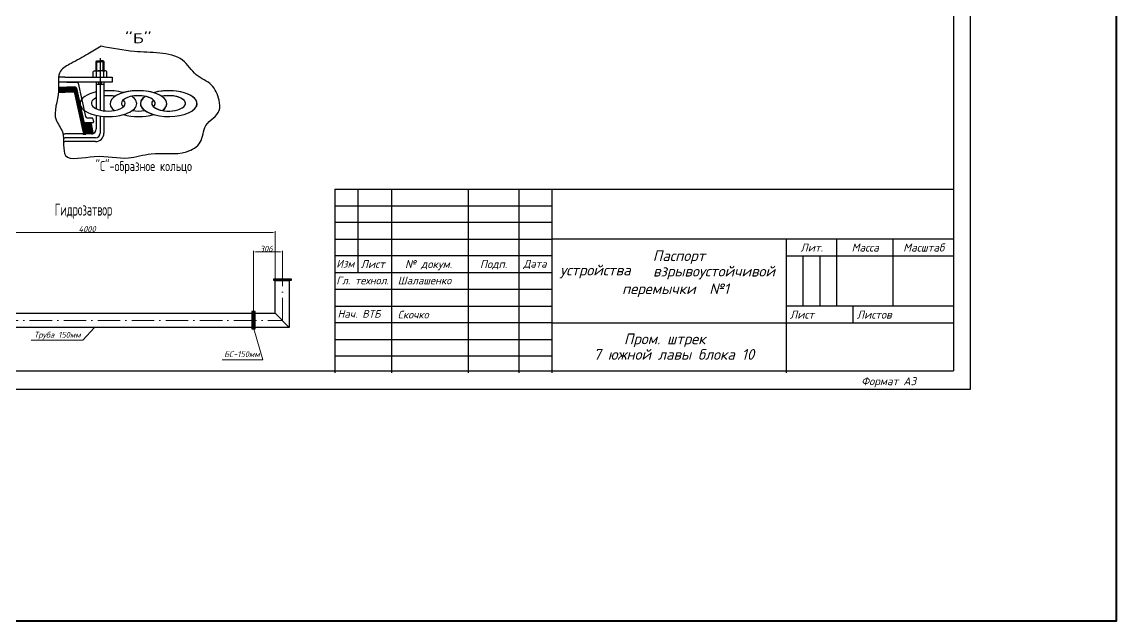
# Model space of a CAD drawing. Header units: millimetres. Extents: x 2479 to 6465, y 644 to 4399.
# Drawn here: x 2799.8 to 3126.9, y 1432.3 to 1611.5 of the extents above; entities that cross this region are included whole.
import ezdxf
from ezdxf.enums import TextEntityAlignment as Align

# ---------------------------------------------------------------- set-up
doc = ezdxf.new("R2010")
doc.units = ezdxf.units.MM
doc.linetypes.add('ACAD_ISO10W100', pattern=[18, 12, -3, 0, -3])
doc.layers.add('надписи', color=7, linetype='Continuous')
doc.styles.add('3', font='complex')
doc.styles.get("Standard").update_dxf_attribs({"font": 'isocpeui.ttf'})

# ---------------------------------------------------------------- blocks, each defined once
blk = doc.blocks.new('A$C326A1FEC')
for p, q in [((-1.66, 9.21), (-4.16, 9.21)), ((-4.12, 7.74), (-1.66, 7.74)), ((-1.66, 9.21), (1.47, 9.21)), ((0.97, 7.74), (-1.66, 7.74)), ((3.49, -2.78), (1.27, 7.5)), ((1.77, 8.97), (3.94, -1.06)), ((6.01, -2.96), (3.94, -2.96)), ((4.44, -1.46), (5.82, -1.46)), ((6.12, -1.7), (6.32, -2.62))]:
    blk.add_line(p, q)
for centre, radius, start, end in [((0.97, 7.44), 0.304, 12.2269, 90), ((1.47, 8.91), 0.304, 12.2269, 90), ((3.94, -2.46), 0.507, 192.2269, 270), ((4.44, -0.95), 0.507, 192.2269, 270), ((5.82, -1.77), 0.304, 12.2269, 90), ((6.01, -2.66), 0.304, 270, 12.2269)]:
    blk.add_arc(centre, radius, start, end)
blk = doc.blocks.new('A$C13033AB3')
at = {"layer": 'надписи', "lineweight": 13}
for p, q in [((-13.18, -73.23), (-13.18, -45.82)), ((-11.93, -46.45), (185.47, -46.45)), ((186.72, -73.23), (186.72, -45.82)), ((-17.14, -68.74), (-17.14, -56.26)), ((-15.89, -56.88), (-2.89, -56.88)), ((-1.64, -88.69), (-1.64, -56.26)), ((175.15, -88.69), (175.15, -56.26)), ((189.4, -56.88), (176.4, -56.88)), ((190.65, -68.74), (190.65, -56.26)), ((-21.59, -72.18), (-36.88, -72.18)), ((-36.25, -95.96), (-36.25, -73.43)), ((-21.59, -97.21), (-36.88, -97.21))]:
    blk.add_line(p, q, dxfattribs=at)
at = {"layer": 'надписи', "linetype": 'ACAD_ISO10W100', "lineweight": 5}
for p, q in [((-17.12, -69.46), (-17.12, -93.4)), ((190.68, -93.4), (190.68, -68.42)), ((-22.72, -81.24), (-10.93, -81.24)), ((-17.12, -93.4), (190.68, -93.4))]:
    blk.add_line(p, q, dxfattribs=at)
at = {"layer": 'надписи'}
for p, q in [((-20.65, -97.11), (-13.11, -89.57)), ((194.21, -97.16), (186.64, -89.57))]:
    blk.add_line(p, q, dxfattribs=at)
for points in [[(-21.73, -71.27), (-12.46, -71.27), (-12.46, -72.18), (-21.73, -72.18)], [(185.95, -71.27), (195.22, -71.27), (195.22, -72.18), (185.95, -72.18)], [(-2.56, -97.98), (-2.56, -88.71), (-1.64, -88.71), (-1.64, -97.98)], [(-1.61, -97.98), (-1.61, -88.71), (-0.69, -88.71), (-0.69, -97.98)], [(175.12, -97.98), (175.12, -88.71), (174.2, -88.71), (174.2, -97.98)], [(176.07, -97.98), (176.07, -88.71), (175.15, -88.71), (175.15, -97.98)]]:
    blk.add_lwpolyline(points, close=True, dxfattribs=at)
for points in [[(-2.56, -97.19), (-13.24, -97.19), (-20.74, -97.19), (-20.74, -89.69), (-20.74, -72.19), (-13.24, -72.19), (-13.24, -89.64)], [(176.07, -89.64), (186.72, -89.64), (186.72, -72.14), (194.22, -72.14), (194.22, -89.69), (194.22, -97.19), (176.07, -97.19)], [(-13.28, -89.64), (-2.56, -89.64)], [(-1.64, -89.64), (-1.61, -89.64)], [(-0.69, -89.64), (174.2, -89.64)], [(175.12, -89.64), (175.15, -89.64)], [(189.22, -89.64), (189.19, -89.64)], [(-1.61, -97.19), (-1.64, -97.19)], [(174.2, -97.19), (-0.69, -97.19)], [(175.15, -97.19), (175.12, -97.19)], [(189.19, -97.19), (189.22, -97.19)]]:
    blk.add_lwpolyline(points, dxfattribs=at)
at = {"layer": 'надписи', "lineweight": 9}
for points in [[(-18.26, -114.43), (3.42, -114.43), (-1.37, -97.89)], [(56.39, -103.92), (84.04, -103.92), (90.25, -97.26)], [(158.47, -114.43), (180.15, -114.43), (175.36, -97.89)]]:
    blk.add_lwpolyline(points, dxfattribs=at)
at = {"layer": 'надписи'}
blk.add_circle((-17, -81), 3.71, dxfattribs=at)
for points in [[(-11.93, -46.24), (-11.93, -46.65), (-13.18, -46.45)], [(185.47, -46.24), (185.47, -46.65), (186.72, -46.45)], [(-36.46, -73.43), (-36.04, -73.43), (-36.25, -72.18)], [(-36.46, -95.96), (-36.04, -95.96), (-36.25, -97.21)]]:
    blk.add_solid(points, dxfattribs=at)
at = {"layer": 'надписи', "lineweight": 13}
for points in [[(-15.89, -56.67), (-15.89, -57.09), (-17.14, -56.88)], [(-2.89, -56.67), (-2.89, -57.09), (-1.64, -56.88)], [(176.4, -56.67), (176.4, -57.09), (175.15, -56.88)], [(189.4, -56.67), (189.4, -57.09), (190.65, -56.88)]]:
    blk.add_solid(points, dxfattribs=at)
at = {"layer": 'надписи'}
blk.add_text('500', height=3.193, rotation=90, dxfattribs=at).set_placement((-37.07, -89.66))
for s, height, p in [('Труба 150мм', 3.1933, (57.89, -102.73)), ('БС-150мм', 3.193, (-17.34, -113.05)), ('БС-150мм', 3.193, (159.39, -113.05))]:
    blk.add_text(s, height=height, dxfattribs=at).set_placement(p)
at = {"layer": 'надписи', "char_height": 3.193, "attachment_point": 5}
for s, insert in [('4000', (86.29, -44.65)), ('306', (-7.35, -55.17)), ('306', (181.88, -55.17))]:
    blk.add_mtext(s, dxfattribs=dict(at, insert=insert))

msp = doc.modelspace()

# ---------------------------------------------------------------- linework, layer by layer
at = {"color": 7}
for p, q in [((3083.32877, 1889.44515), (3083.32877, 1501.48978)), ((3078.32877, 1884.67941), (3078.32877, 1507.14603)), ((2893.32877, 1561.48978), (3078.32877, 1561.48978)), ((2893.40837, 1506.48978), (2893.40837, 1561.48978)), ((2900.32877, 1536.48978), (2900.32877, 1561.48978)), ((2910.32877, 1561.48978), (2910.32877, 1506.48978)), ((2933.32877, 1506.48978), (2933.32877, 1561.48978)), ((2948.32877, 1561.48978), (2948.32877, 1506.48978)), ((2958.32877, 1506.48978), (2958.32877, 1561.48978)), ((2893.32877, 1556.48978), (2958.32877, 1556.48978)), ((2958.32877, 1551.48978), (2893.32877, 1551.48978)), ((2893.32877, 1546.48978), (2958.32877, 1546.48978)), ((3078.32877, 1546.48978), (2958.32877, 1546.48978)), ((3028.32877, 1546.48978), (3028.32877, 1506.48978)), ((3043.32877, 1546.48978), (3043.32877, 1526.48978)), ((3060.32877, 1526.48978), (3060.32877, 1546.48978)), ((2958.32877, 1541.48978), (2893.32877, 1541.48978)), ((3028.32877, 1541.48978), (3078.32877, 1541.48978)), ((3033.32877, 1526.48978), (3033.32877, 1541.48978)), ((3038.32877, 1541.48978), (3038.32877, 1526.48978)), ((2893.32877, 1536.48978), (2958.32877, 1536.48978)), ((2958.32877, 1531.48978), (2893.32877, 1531.48978)), ((2893.32877, 1526.48978), (2958.32877, 1526.48978)), ((3078.32877, 1526.48978), (3028.32877, 1526.48978)), ((3048.32877, 1521.48978), (3048.32877, 1526.48978)), ((2958.32877, 1521.48978), (2893.32877, 1521.48978)), ((2958.32877, 1521.48978), (3078.32877, 1521.48978)), ((2893.32877, 1516.48978), (2958.32877, 1516.48978)), ((2958.32877, 1511.48978), (2893.32877, 1511.48978)), ((2518.38676, 1507.14603), (3078.32877, 1507.14603)), ((3083.32877, 1501.48978), (2498.15836, 1501.48978))]:
    msp.add_line(p, q, dxfattribs=at)
for p, q in [((2821.9392, 1599.56638), (2822.22305, 1599.86346)), ((2822.22305, 1599.86346), (2823.1557, 1599.86346)), ((2822.22305, 1596.84307), (2822.22305, 1599.86346)), ((2824.11162, 1599.86346), (2823.17897, 1599.86346)), ((2823.19271, 1600.64735), (2823.19271, 1585.09993)), ((2824.39547, 1599.56638), (2824.11162, 1599.86346)), ((2824.11162, 1596.84307), (2824.11162, 1599.86346)), ((2821.1282, 1594.97582), (2821.1282, 1596.6536)), ((2821.60415, 1596.84307), (2823.1557, 1596.84307)), ((2821.9392, 1599.56638), (2823.1557, 1599.56638)), ((2821.9392, 1596.84307), (2821.9392, 1599.56638)), ((2822.1014, 1595.01103), (2822.1014, 1596.84307)), ((2824.39547, 1599.56638), (2823.17897, 1599.56638)), ((2824.73052, 1596.84307), (2823.17897, 1596.84307)), ((2824.23327, 1595.01103), (2824.23327, 1596.84307)), ((2824.39547, 1596.84307), (2824.39547, 1599.56638)), ((2825.20647, 1594.97582), (2825.20647, 1596.6536)), ((2812.65763, 1594.97582), (2810.71143, 1594.97582)), ((2826.78213, 1593.4818), (2810.72261, 1593.4818)), ((2812.65763, 1594.97582), (2826.78213, 1594.97582)), ((2822.02548, 1593.4818), (2822.02548, 1585.49874)), ((2822.74512, 1592.76443), (2822.74512, 1593.47212)), ((2823.62112, 1592.79561), (2823.62112, 1593.47212)), ((2823.62112, 1592.76443), (2823.62112, 1593.39676)), ((2824.30919, 1593.4818), (2824.30919, 1584.89752)), ((2826.78213, 1594.97582), (2826.78213, 1593.4818)), ((2810.70083, 1590.43039), (2812.67202, 1590.43039)), ((2810.71747, 1590.63224), (2811.98735, 1591.90212)), ((2810.74254, 1591.08793), (2811.55673, 1591.90212)), ((2812.67202, 1591.90212), (2810.74962, 1591.90212)), ((2810.75127, 1591.52728), (2811.1261, 1591.90212)), ((2810.94624, 1590.43039), (2812.41797, 1591.90212)), ((2811.37686, 1590.43039), (2812.84859, 1591.90212)), ((2811.80748, 1590.43039), (2813.27921, 1591.90212)), ((2812.2381, 1590.43039), (2813.70983, 1591.90212)), ((2812.66872, 1590.43039), (2814.14045, 1591.90212)), ((2812.67202, 1591.90212), (2815.79893, 1591.90212)), ((2815.2974, 1590.43039), (2812.67202, 1590.43039)), ((2813.09935, 1590.43039), (2814.57107, 1591.90212)), ((2813.52997, 1590.43039), (2815.00169, 1591.90212)), ((2813.96059, 1590.43039), (2815.43231, 1591.90212)), ((2814.39121, 1590.43039), (2815.85729, 1591.89647)), ((2814.82183, 1590.43039), (2816.08718, 1591.69574)), ((2815.25245, 1590.43039), (2816.16556, 1591.3435)), ((2815.54944, 1590.29676), (2816.24225, 1590.98957)), ((2818.15486, 1578.37742), (2815.59499, 1590.19038)), ((2815.64463, 1589.96133), (2816.31895, 1590.63565)), ((2815.72132, 1589.6074), (2816.39564, 1590.28172)), ((2816.09651, 1591.66211), (2818.27083, 1581.62832)), ((2824.30919, 1592.76443), (2822.02548, 1592.76443)), ((2815.79802, 1589.25348), (2816.47234, 1589.9278)), ((2815.87471, 1588.89955), (2816.54903, 1589.57387)), ((2815.95141, 1588.54563), (2816.62573, 1589.21995)), ((2816.0281, 1588.1917), (2816.70242, 1588.86602)), ((2816.1048, 1587.83778), (2816.77912, 1588.5121)), ((2816.18149, 1587.48385), (2816.85582, 1588.15817)), ((2816.25819, 1587.12993), (2816.93251, 1587.80425)), ((2816.33488, 1586.776), (2817.00921, 1587.45032)), ((2816.41158, 1586.42208), (2817.0859, 1587.0964)), ((2816.48828, 1586.06815), (2817.1626, 1586.74247)), ((2816.56497, 1585.71423), (2817.23929, 1586.38855)), ((2816.64167, 1585.3603), (2817.31599, 1586.03462)), ((2816.71836, 1585.00638), (2817.39268, 1585.6807)), ((2816.79506, 1584.65245), (2817.46938, 1585.32677)), ((2816.87175, 1584.29852), (2817.54607, 1584.97285)), ((2816.94845, 1583.9446), (2817.62277, 1584.61892)), ((2817.02514, 1583.59067), (2817.69947, 1584.265)), ((2817.10184, 1583.23675), (2817.77616, 1583.91107)), ((2817.17854, 1582.88282), (2817.85286, 1583.55715)), ((2822.02548, 1583.548), (2822.02548, 1579.5087)), ((2817.25523, 1582.5289), (2817.92955, 1583.20322)), ((2817.33193, 1582.17497), (2818.00625, 1582.8493)), ((2817.40862, 1581.82105), (2818.08294, 1582.49537)), ((2817.48532, 1581.46712), (2818.15964, 1582.14145)), ((2817.56201, 1581.1132), (2818.23633, 1581.78752)), ((2817.63871, 1580.75927), (2818.34027, 1581.46083)), ((2817.7154, 1580.40535), (2818.57572, 1581.26566)), ((2817.7921, 1580.05142), (2818.96899, 1581.22831)), ((2817.86879, 1579.6975), (2819.39961, 1581.22831)), ((2817.94549, 1579.34357), (2819.83023, 1581.22831)), ((2818.02219, 1578.98965), (2820.24486, 1581.21232)), ((2818.09888, 1578.63572), (2820.4462, 1580.98304)), ((2818.18271, 1578.28893), (2820.5229, 1580.62912)), ((2818.38007, 1578.05567), (2820.59959, 1580.27519)), ((2818.76681, 1581.22831), (2820.14748, 1581.22831)), ((2820.44506, 1580.9883), (2821.01757, 1578.34639)), ((2823.19271, 1583.3439), (2823.19271, 1578.23998)), ((2824.30919, 1583.22754), (2824.30919, 1578.23998)), ((2812.03349, 1577.98623), (2812.59645, 1577.98623)), ((2820.50301, 1577.98623), (2812.71881, 1577.98623)), ((2818.04478, 1577.89734), (2818.86523, 1577.89734)), ((2820.71998, 1577.97741), (2818.65083, 1577.97741)), ((2818.73243, 1577.97741), (2820.67629, 1579.92127)), ((2819.16305, 1577.97741), (2820.75299, 1579.56734)), ((2819.59367, 1577.97741), (2820.82968, 1579.21342)), ((2820.02429, 1577.97741), (2820.90638, 1578.85949)), ((2820.45491, 1577.97741), (2820.98307, 1578.50557)), ((2812.19996, 1576.819), (2812.59645, 1576.819)), ((2812.2546, 1575.70252), (2812.59645, 1575.70252)), ((2821.77173, 1576.819), (2812.71881, 1576.819)), ((2821.77173, 1575.70252), (2812.71881, 1575.70252))]:
    msp.add_line(p, q)
for centre, radius, start, end in [((2821.61815, 1596.11537), 0.72784, 48.548327, 132.3113798), ((2823.16734, 1593.67523), 3.17072, 70.3283083, 109.6716917), ((2824.71652, 1596.11537), 0.72784, 47.6886202, 131.451673), ((2815.2974, 1590.1259), 0.30449, 12.2269331, 90), ((2815.79893, 1591.59762), 0.30449, 12.2269331, 90), ((2818.76681, 1581.7358), 0.50749, 192.2269331, 270), ((2820.14748, 1580.92382), 0.30449, 12.2269331, 90), ((2818.65083, 1578.4849), 0.50749, 192.2269331, 270), ((2820.50301, 1579.5087), 1.52247, 270, 0), ((2820.71998, 1578.2819), 0.30449, 270, 12.2269331), ((2821.77173, 1578.23998), 2.53746, 270, 0), ((2821.77173, 1578.23998), 1.42098, 270, 0)]:
    msp.add_arc(centre, radius, start, end)
at = {"color": 7, "linetype": 'Continuous'}
for centre, major_axis, start_param, end_param in [((2825.63455, 1587.04562), (8.47501, 0), 8.29388055, 11.554599696), ((2825.63455, 1587.04562), (8.47501, 0), 7.294956226, 8.011010223), ((2834.62417, 1587.04562), (8.47501, 0), 5.720001306, 9.987710265), ((2834.62417, 1587.04562), (8.47501, 0), 12.003186614, 14.696192349), ((2843.67791, 1587.04562), (8.47501, 0), 2.5455209, 8.41747543), ((2843.67791, 1587.04562), (8.47501, 0), 5.715454318, 8.41747543), ((2825.59964, 1587.12027), (5.04111, 0), 8.642064255, 11.37288649), ((2825.59964, 1587.12027), (5.04111, 0), 7.440402616, 8.112848169), ((2825.59964, 1587.12027), (5.04111, 0), 5.089701183, 6.75304686), ((2834.58926, 1587.12027), (5.04111, 0), 5.827570474, 9.894639514), ((2825.63455, 1587.04562), (8.47501, 0), 5.271414389, 6.88571307), ((2834.58926, 1587.12027), (5.04111, 0), 12.110755782, 14.539105872), ((2843.67791, 1587.04562), (8.47501, 0), 8.828706207, 10.358135952), ((2843.643, 1587.12027), (5.04111, 0), 2.685977821, 8.266611128), ((2843.643, 1587.12027), (5.04111, 0), 8.969163128, 11.365872638), ((2843.643, 1587.12027), (5.04111, 0), 5.804402877, 8.266611128), ((2834.62417, 1587.04562), (8.47501, 0), 10.436548879, 11.559068083), ((2834.58926, 1587.12027), (5.04111, 0), 10.630184869, 11.383827219)]:
    msp.add_ellipse(centre, major_axis=major_axis, ratio=0.456122685, start_param=start_param, end_param=end_param, dxfattribs=at)
msp.add_spline([(2823.43475, 1604.19989), (2833.4083, 1602.62841), (2841.00839, 1602.13612), (2847.8344, 1600.02632), (2851.91593, 1595.66605), (2856.49006, 1592.57167), (2858.74194, 1588.07075), (2858.81231, 1584.97636), (2854.80115, 1580.47544), (2853.11224, 1575.48223), (2849.03071, 1572.66916), (2838.40466, 1572.03622), (2831.62238, 1570.82635), (2821.43634, 1571.26138), (2812.85991, 1571.54393), (2811.87472, 1578.57662), (2810.02727, 1582.15285), (2810.73497, 1590.91186), (2811.33378, 1596.78747), (2814.47845, 1599.04174), (2819.54518, 1601.85482), (2823.43475, 1604.19989)], degree=3)
at = {"layer": 'надписи', "color": 1, "lineweight": 40}
msp.add_lwpolyline([(2479.02355, 1914.55073), (3126.93979, 1914.55073), (3126.93979, 1432.25814), (2479.02355, 1432.25814)], close=True, dxfattribs=at)

# ---------------------------------------------------------------- block references
msp.add_blockref('A$C326A1FEC', (2814.86934, 1584.20717))
at = {"color": 1, "lineweight": 40, "xscale": 0.5599999999999999, "yscale": 0.5599999999999999, "zscale": 0.5599999999999999}
msp.add_blockref('A$C13033AB3', (2770.96063, 1574.52054), dxfattribs=at)

# ---------------------------------------------------------------- texts
at = {"color": 7, "linetype": 'Continuous', "style": '3'}
for s, width, p, p2 in [('"Б"', 1.285706, (2830.63691, 1605.10615), (2838.53482, 1605.10615)), ('"С"-образное кольцо', 0.585675, (2821.83567, 1566.86696), (2850.6174, 1566.86696))]:
    msp.add_text(s, height=3, dxfattribs=dict(at, width=width)).set_placement(p, p2, align=Align.FIT)
at = {"color": 7, "linetype": 'Continuous', "style": '3', "width": 0.585675}
msp.add_text('Гидрозатвор', height=3.6, dxfattribs=at).set_placement((2809.60144, 1553.54258))
at = {"color": 7}
for s, height, p in [('Лит.', 2.4, (3035.9146, 1542.79894)), ('Масса', 2.4, (3051.9146, 1542.79894)), ('Масштаб', 2.4, (3069.4146, 1542.79894)), ('№ докум.', 2.4, (2921.35338, 1537.85129)), ('Подп.', 2.4, (2940.79475, 1537.85129)), ('Дата', 2.3, (2953.18862, 1537.99915))]:
    msp.add_text(s, height=height, dxfattribs=at).set_placement(p, align=Align.CENTER)
for s, height, p in [('Изм', 2.3, (2893.77094, 1537.99915)), ('Лист', 2.4, (2901.06146, 1537.85129)), ('Гл. технол.', 2.3, (2893.77094, 1532.99915)), ('Шалашенко', 2.3, (2912.16109, 1532.99915)), ('Нач. ВТБ', 2.3, (2894.15792, 1522.99915)), ('Скочко', 2.3, (2912.16109, 1522.78156)), ('Лист', 2.4, (3029.40237, 1522.73449)), ('Листов', 2.4, (3049.40237, 1522.73449)), ('Формат А3', 2.4, (3050.71979, 1502.82126))]:
    msp.add_text(s, height=height, dxfattribs=at).set_placement(p)
at = {"layer": 'надписи'}
for s, height, p in [('Паспорт ', 3.193335, (2988.41195, 1539.96471)), ('устройства ', 3.1933346, (2960.67964, 1535.65954)), ('взрывоустойчивой', 3.1933346, (2988.48311, 1535.32668)), ('перемычки  №1', 3.1933346, (2979.21274, 1530.06001)), ('Пром. штрек', 3.1933346, (2979.77501, 1515.07229)), ('7 южной лавы блока 10', 3.1933346, (2970.69044, 1510.43699))]:
    msp.add_text(s, height=height, dxfattribs=at).set_placement(p)

doc.saveas('drawing.dxf')
